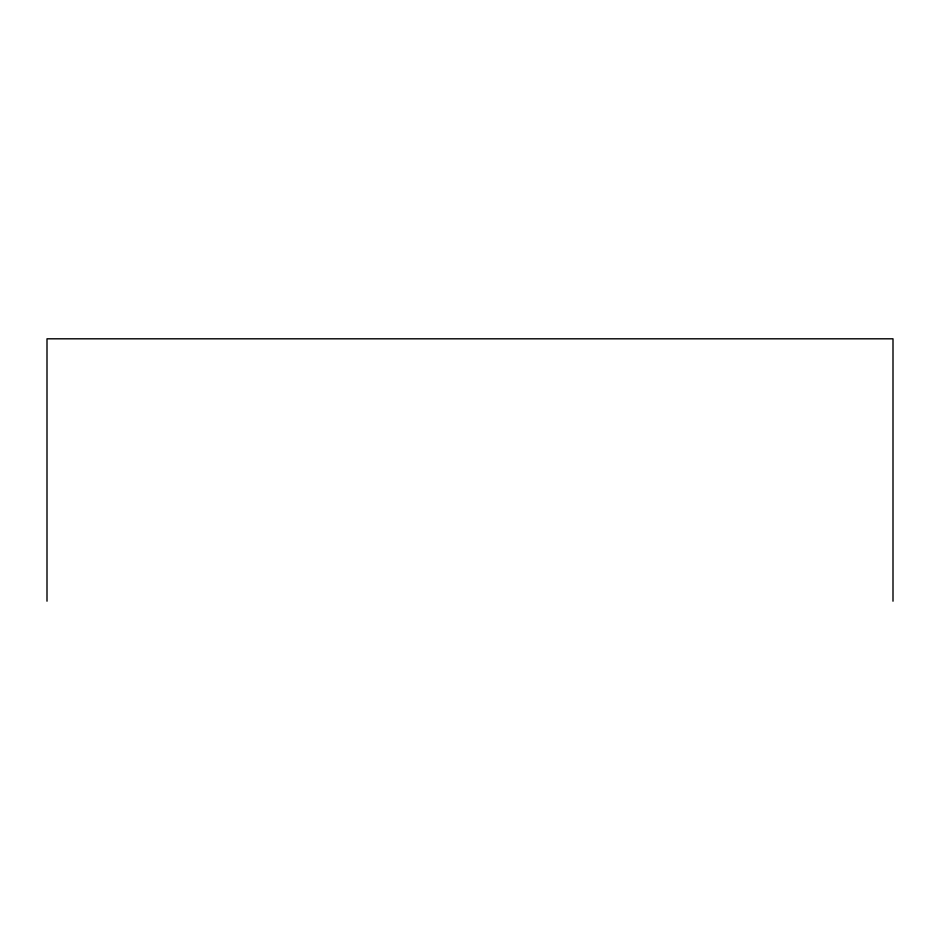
<?xml version="1.0" encoding="UTF-8"?>
<svg xmlns="http://www.w3.org/2000/svg" width="940" height="940" viewBox="0 0 940 940"><rect width="100%" height="100%" fill="white"/><g stroke="black" fill="none" stroke-linecap="round" stroke-linejoin="round"><path stroke-width="1.41" d="M893 601.189L893 338.811L47 338.811L47 601.189"/></g></svg>
